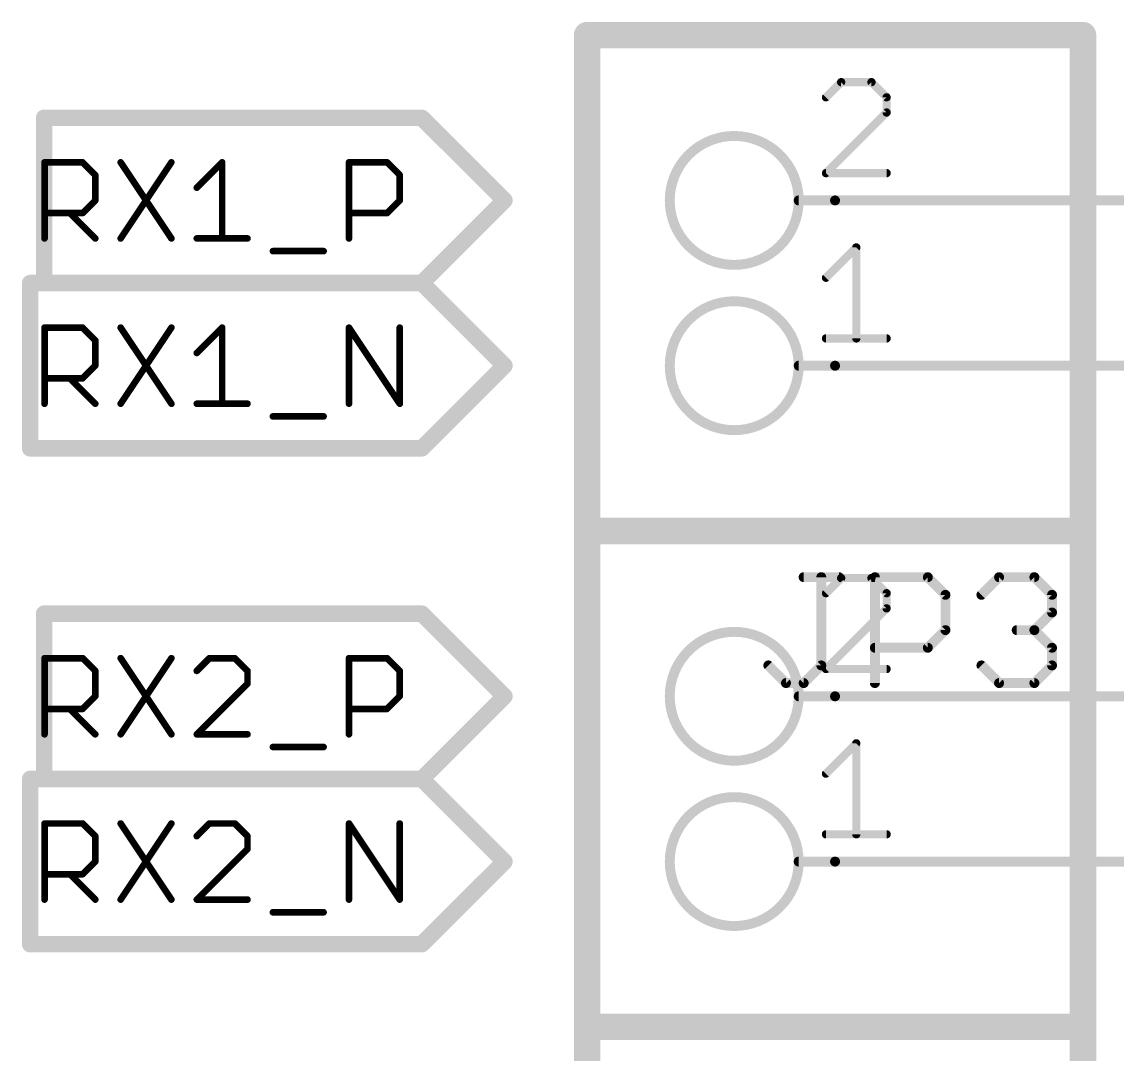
# Model space of a CAD drawing. Extents: x -72 to 265, y -97 to 216.
# Drawn here: x -70.91 to -54.09, y 78.32 to 94.18 of the extents above; entities that cross this region are included whole.
import ezdxf

# ---------------------------------------------------------------- set-up
doc = ezdxf.new("R2010")
doc.units = 0
for name, color, linetype in [('91', 94, 'CONTINUOUS'), ('94', 14, 'CONTINUOUS'), ('95', 251, 'CONTINUOUS')]:
    doc.layers.add(name, color=color, linetype=linetype)

msp = doc.modelspace()

# ---------------------------------------------------------------- linework, layer by layer
at = {"layer": '91', "const_width": 0.1524}
for points in [[(-45.72, 91.44), (-58.42, 91.44)], [(-58.42, 88.9), (-45.72, 88.9)], [(-45.72, 83.82), (-58.42, 83.82)], [(-58.42, 81.28), (-45.72, 81.28)]]:
    msp.add_lwpolyline(points, dxfattribs=at)
at = {"layer": '91', "const_width": 0.0762}
for points in [[(-58.42, 91.4781, 1), (-58.42, 91.4019)], [(-58.42, 88.9381, 1), (-58.42, 88.8619)], [(-58.42, 83.8581, 1), (-58.42, 83.7819)], [(-58.42, 81.3181, 1), (-58.42, 81.2419)]]:
    msp.add_lwpolyline(points, format="xyb", dxfattribs=at)
at = {"layer": '94'}
for points, const_width in [([(-54.61, 93.98), (-62.23, 93.98)], 0.4064), ([(-62.23, 93.98), (-62.23, 86.36)], 0.4064), ([(-54.61, 86.36), (-54.61, 93.98)], 0.4064), ([(-58.42, 91.44), (-58.9788, 91.44)], 0.1524), ([(-58.42, 88.9), (-58.9788, 88.9)], 0.1524), ([(-62.23, 86.36), (-54.61, 86.36)], 0.4064), ([(-54.61, 86.36), (-62.23, 86.36)], 0.4064), ([(-62.23, 86.36), (-62.23, 78.74)], 0.4064), ([(-54.61, 78.74), (-54.61, 86.36)], 0.4064), ([(-58.42, 83.82), (-58.9788, 83.82)], 0.1524), ([(-58.42, 81.28), (-58.9788, 81.28)], 0.1524), ([(-62.23, 78.74), (-54.61, 78.74)], 0.4064), ([(-54.61, 78.74), (-62.23, 78.74)], 0.4064), ([(-62.23, 78.74), (-62.23, 71.12)], 0.4064), ([(-54.61, 71.12), (-54.61, 78.74)], 0.4064)]:
    msp.add_lwpolyline(points, dxfattribs=dict(at, const_width=const_width))
for points, const_width in [([(-62.23, 94.0816, 1), (-62.23, 93.8784)], 0.2032), ([(-62.1284, 93.98, 1), (-62.3316, 93.98)], 0.2032), ([(-54.5084, 93.98, 1), (-54.7116, 93.98)], 0.2032), ([(-54.61, 93.8784, 1), (-54.61, 94.0816)], 0.2032), ([(-59.9694, 90.4494, 1), (-59.9694, 92.4306, 1), (-59.9694, 90.4494)], 0.1524), ([(-58.9788, 91.4781, 1), (-58.9788, 91.4019)], 0.0762), ([(-58.42, 91.4019, 1), (-58.42, 91.4781)], 0.0762), ([(-59.9694, 87.9094, 1), (-59.9694, 89.8906, 1), (-59.9694, 87.9094)], 0.1524), ([(-58.9788, 88.9381, 1), (-58.9788, 88.8619)], 0.0762), ([(-58.42, 88.8619, 1), (-58.42, 88.9381)], 0.0762), ([(-62.23, 86.4616, 1), (-62.23, 86.2584)], 0.2032), ([(-62.23, 86.4616, 1), (-62.23, 86.2584)], 0.2032), ([(-62.1284, 86.36, 1), (-62.3316, 86.36)], 0.2032), ([(-54.5084, 86.36, 1), (-54.7116, 86.36)], 0.2032), ([(-54.61, 86.2584, 1), (-54.61, 86.4616)], 0.2032), ([(-54.61, 86.2584, 1), (-54.61, 86.4616)], 0.2032), ([(-62.3316, 86.36, 1), (-62.1284, 86.36)], 0.2032), ([(-54.7116, 86.36, 1), (-54.5084, 86.36)], 0.2032), ([(-59.9694, 82.8294, 1), (-59.9694, 84.8106, 1), (-59.9694, 82.8294)], 0.1524), ([(-58.9788, 83.8581, 1), (-58.9788, 83.7819)], 0.0762), ([(-58.42, 83.7819, 1), (-58.42, 83.8581)], 0.0762), ([(-59.9694, 80.2894, 1), (-59.9694, 82.2706, 1), (-59.9694, 80.2894)], 0.1524), ([(-58.9788, 81.3181, 1), (-58.9788, 81.2419)], 0.0762), ([(-58.42, 81.2419, 1), (-58.42, 81.3181)], 0.0762), ([(-62.23, 78.8416, 1), (-62.23, 78.6384)], 0.2032), ([(-62.23, 78.8416, 1), (-62.23, 78.6384)], 0.2032), ([(-62.1284, 78.74, 1), (-62.3316, 78.74)], 0.2032), ([(-54.5084, 78.74, 1), (-54.7116, 78.74)], 0.2032), ([(-54.61, 78.6384, 1), (-54.61, 78.8416)], 0.2032), ([(-54.61, 78.6384, 1), (-54.61, 78.8416)], 0.2032), ([(-62.3316, 78.74, 1), (-62.1284, 78.74)], 0.2032), ([(-54.7116, 78.74, 1), (-54.5084, 78.74)], 0.2032)]:
    msp.add_lwpolyline(points, format="xyb", dxfattribs=dict(at, const_width=const_width))
at = {"layer": '95'}
for points, const_width in [([(-58.3267, 93.2573), (-58.5597, 93.0243)], 0.127), ([(-57.8606, 93.2573), (-58.3267, 93.2573)], 0.127), ([(-57.6276, 93.0243), (-57.8606, 93.2573)], 0.127), ([(-57.6276, 92.7912), (-57.6276, 93.0243)], 0.127), ([(-64.77, 92.71), (-70.5731, 92.71)], 0.254), ([(-70.5731, 90.17), (-70.5731, 92.71)], 0.254), ([(-63.5, 91.44), (-64.77, 92.71)], 0.254), ([(-58.5597, 91.8591), (-57.6276, 92.7912)], 0.127), ([(-70.5662, 90.8558), (-70.5662, 92.0252)], 0.1016), ([(-70.5662, 92.0252), (-69.9815, 92.0252)], 0.1016), ([(-69.9815, 92.0252), (-69.7866, 91.8303)], 0.1016), ([(-69.3968, 92.0252), (-68.6172, 90.8558)], 0.1016), ([(-68.6172, 92.0252), (-69.3968, 90.8558)], 0.1016), ([(-68.2274, 91.6354), (-67.8376, 92.0252)], 0.1016), ([(-67.8376, 92.0252), (-67.8376, 90.8558)], 0.1016), ([(-65.8886, 90.8558), (-65.8886, 92.0252)], 0.1016), ([(-65.8886, 92.0252), (-65.3039, 92.0252)], 0.1016), ([(-65.3039, 92.0252), (-65.109, 91.8303)], 0.1016), ([(-69.7866, 91.8303), (-69.7866, 91.4405)], 0.1016), ([(-65.109, 91.8303), (-65.109, 91.4405)], 0.1016), ([(-57.6276, 91.8591), (-58.5597, 91.8591)], 0.127), ([(-63.5, 91.44), (-64.77, 90.17)], 0.254), ([(-69.7866, 91.4405), (-69.9815, 91.2456)], 0.1016), ([(-65.109, 91.4405), (-65.3039, 91.2456)], 0.1016), ([(-69.9815, 91.2456), (-70.5662, 91.2456)], 0.1016), ([(-70.1764, 91.2456), (-69.7866, 90.8558)], 0.1016), ([(-65.3039, 91.2456), (-65.8886, 91.2456)], 0.1016), ([(-68.2274, 90.8558), (-67.4478, 90.8558)], 0.1016), ([(-67.058, 90.6609), (-66.2784, 90.6609)], 0.1016), ([(-58.5597, 90.2512), (-58.0936, 90.7173)], 0.127), ([(-58.0936, 90.7173), (-58.0936, 89.3191)], 0.127), ([(-64.77, 90.17), (-70.7873, 90.17)], 0.254), ([(-70.7873, 87.63), (-70.7873, 90.17)], 0.254), ([(-64.77, 90.17), (-70.5731, 90.17)], 0.254), ([(-63.5, 88.9), (-64.77, 90.17)], 0.254), ([(-70.5662, 88.3158), (-70.5662, 89.4852)], 0.1016), ([(-70.5662, 89.4852), (-69.9815, 89.4852)], 0.1016), ([(-69.9815, 89.4852), (-69.7866, 89.2903)], 0.1016), ([(-69.3968, 89.4852), (-68.6172, 88.3158)], 0.1016), ([(-68.6172, 89.4852), (-69.3968, 88.3158)], 0.1016), ([(-68.2274, 89.0954), (-67.8376, 89.4852)], 0.1016), ([(-67.8376, 89.4852), (-67.8376, 88.3158)], 0.1016), ([(-65.8886, 88.3158), (-65.8886, 89.4852)], 0.1016), ([(-65.8886, 89.4852), (-65.109, 88.3158)], 0.1016), ([(-65.109, 88.3158), (-65.109, 89.4852)], 0.1016), ([(-58.5597, 89.3191), (-57.6276, 89.3191)], 0.127), ([(-69.7866, 89.2903), (-69.7866, 88.9005)], 0.1016), ([(-63.5, 88.9), (-64.77, 87.63)], 0.254), ([(-69.7866, 88.9005), (-69.9815, 88.7056)], 0.1016), ([(-69.9815, 88.7056), (-70.5662, 88.7056)], 0.1016), ([(-70.1764, 88.7056), (-69.7866, 88.3158)], 0.1016), ([(-68.2274, 88.3158), (-67.4478, 88.3158)], 0.1016), ([(-67.058, 88.1209), (-66.2784, 88.1209)], 0.1016), ([(-64.77, 87.63), (-70.7873, 87.63)], 0.254), ([(-58.9029, 85.6502), (-58.3606, 85.6502)], 0.1524), ([(-58.6318, 84.2944), (-58.6318, 85.6502)], 0.1524), ([(-58.3267, 85.6373), (-58.5597, 85.4043)], 0.127), ([(-57.8606, 85.6373), (-58.3267, 85.6373)], 0.127), ([(-57.6276, 85.4043), (-57.8606, 85.6373)], 0.127), ([(-57.8081, 84.0232), (-57.8081, 85.6502)], 0.1524), ([(-57.8081, 85.6502), (-56.9946, 85.6502)], 0.1524), ([(-56.9946, 85.6502), (-56.7235, 85.379)], 0.1524), ([(-56.171, 85.379), (-55.8998, 85.6502)], 0.1524), ([(-55.8998, 85.6502), (-55.3575, 85.6502)], 0.1524), ([(-55.3575, 85.6502), (-55.0863, 85.379)], 0.1524), ([(-57.6276, 85.1712), (-57.6276, 85.4043)], 0.127), ([(-56.7235, 85.379), (-56.7235, 84.8367)], 0.1524), ([(-55.0863, 85.379), (-55.0863, 85.1079)], 0.1524), ([(-64.77, 85.09), (-70.5731, 85.09)], 0.254), ([(-70.5731, 82.55), (-70.5731, 85.09)], 0.254), ([(-63.5, 83.82), (-64.77, 85.09)], 0.254), ([(-58.5597, 84.2391), (-57.6276, 85.1712)], 0.127), ([(-55.0863, 85.1079), (-55.3575, 84.8367)], 0.1524), ([(-56.7235, 84.8367), (-56.9946, 84.5655)], 0.1524), ([(-55.3575, 84.8367), (-55.6286, 84.8367)], 0.1524), ([(-55.3575, 84.8367), (-55.0863, 84.5655)], 0.1524), ([(-56.9946, 84.5655), (-57.8081, 84.5655)], 0.1524), ([(-55.0863, 84.5655), (-55.0863, 84.2944)], 0.1524), ([(-70.5662, 83.2358), (-70.5662, 84.4052)], 0.1016), ([(-70.5662, 84.4052), (-69.9815, 84.4052)], 0.1016), ([(-69.9815, 84.4052), (-69.7866, 84.2103)], 0.1016), ([(-69.3968, 84.4052), (-68.6172, 83.2358)], 0.1016), ([(-68.6172, 84.4052), (-69.3968, 83.2358)], 0.1016), ([(-68.0325, 84.4052), (-68.2274, 84.2103)], 0.1016), ([(-67.6427, 84.4052), (-68.0325, 84.4052)], 0.1016), ([(-67.4478, 84.2103), (-67.6427, 84.4052)], 0.1016), ([(-65.8886, 83.2358), (-65.8886, 84.4052)], 0.1016), ([(-65.8886, 84.4052), (-65.3039, 84.4052)], 0.1016), ([(-65.3039, 84.4052), (-65.109, 84.2103)], 0.1016), ([(-59.4453, 84.2944), (-59.1741, 84.0232)], 0.1524), ([(-58.9029, 84.0232), (-58.6318, 84.2944)], 0.1524), ([(-55.8998, 84.0232), (-56.171, 84.2944)], 0.1524), ([(-55.0863, 84.2944), (-55.3575, 84.0232)], 0.1524), ([(-69.7866, 84.2103), (-69.7866, 83.8205)], 0.1016), ([(-67.4478, 84.0154), (-67.4478, 84.2103)], 0.1016), ([(-65.109, 84.2103), (-65.109, 83.8205)], 0.1016), ([(-57.6276, 84.2391), (-58.5597, 84.2391)], 0.127), ([(-68.2274, 83.2358), (-67.4478, 84.0154)], 0.1016), ([(-59.1741, 84.0232), (-58.9029, 84.0232)], 0.1524), ([(-55.3575, 84.0232), (-55.8998, 84.0232)], 0.1524), ([(-69.7866, 83.8205), (-69.9815, 83.6256)], 0.1016), ([(-65.109, 83.8205), (-65.3039, 83.6256)], 0.1016), ([(-63.5, 83.82), (-64.77, 82.55)], 0.254), ([(-69.9815, 83.6256), (-70.5662, 83.6256)], 0.1016), ([(-70.1764, 83.6256), (-69.7866, 83.2358)], 0.1016), ([(-65.3039, 83.6256), (-65.8886, 83.6256)], 0.1016), ([(-67.4478, 83.2358), (-68.2274, 83.2358)], 0.1016), ([(-58.5597, 82.6312), (-58.0936, 83.0973)], 0.127), ([(-58.0936, 83.0973), (-58.0936, 81.6991)], 0.127), ([(-67.058, 83.0409), (-66.2784, 83.0409)], 0.1016), ([(-64.77, 82.55), (-70.7873, 82.55)], 0.254), ([(-70.7873, 80.01), (-70.7873, 82.55)], 0.254), ([(-64.77, 82.55), (-70.5731, 82.55)], 0.254), ([(-63.5, 81.28), (-64.77, 82.55)], 0.254), ([(-70.5662, 80.6958), (-70.5662, 81.8652)], 0.1016), ([(-70.5662, 81.8652), (-69.9815, 81.8652)], 0.1016), ([(-69.9815, 81.8652), (-69.7866, 81.6703)], 0.1016), ([(-69.3968, 81.8652), (-68.6172, 80.6958)], 0.1016), ([(-68.6172, 81.8652), (-69.3968, 80.6958)], 0.1016), ([(-68.0325, 81.8652), (-68.2274, 81.6703)], 0.1016), ([(-67.6427, 81.8652), (-68.0325, 81.8652)], 0.1016), ([(-67.4478, 81.6703), (-67.6427, 81.8652)], 0.1016), ([(-65.8886, 80.6958), (-65.8886, 81.8652)], 0.1016), ([(-65.8886, 81.8652), (-65.109, 80.6958)], 0.1016), ([(-65.109, 80.6958), (-65.109, 81.8652)], 0.1016), ([(-69.7866, 81.6703), (-69.7866, 81.2805)], 0.1016), ([(-67.4478, 81.4754), (-67.4478, 81.6703)], 0.1016), ([(-58.5597, 81.6991), (-57.6276, 81.6991)], 0.127), ([(-68.2274, 80.6958), (-67.4478, 81.4754)], 0.1016), ([(-69.7866, 81.2805), (-69.9815, 81.0856)], 0.1016), ([(-63.5, 81.28), (-64.77, 80.01)], 0.254), ([(-69.9815, 81.0856), (-70.5662, 81.0856)], 0.1016), ([(-70.1764, 81.0856), (-69.7866, 80.6958)], 0.1016), ([(-67.4478, 80.6958), (-68.2274, 80.6958)], 0.1016), ([(-67.058, 80.5009), (-66.2784, 80.5009)], 0.1016), ([(-64.77, 80.01), (-70.7873, 80.01)], 0.254)]:
    msp.add_lwpolyline(points, dxfattribs=dict(at, const_width=const_width))
for points, const_width in [([(-58.3267, 93.289, 1), (-58.3267, 93.2255)], 0.0635), ([(-58.3042, 93.2348, 1), (-58.3491, 93.2797)], 0.0635), ([(-57.8382, 93.2797, 1), (-57.8831, 93.2348)], 0.0635), ([(-57.8606, 93.2255, 1), (-57.8606, 93.289)], 0.0635), ([(-58.5822, 93.0467, 1), (-58.5372, 93.0018)], 0.0635), ([(-57.5958, 93.0243, 1), (-57.6593, 93.0243)], 0.0635), ([(-57.65, 93.0018, 1), (-57.6051, 93.0467)], 0.0635), ([(-70.5731, 92.7735, 1), (-70.5731, 92.6465)], 0.127), ([(-70.5096, 92.71, 1), (-70.6366, 92.71)], 0.127), ([(-64.7251, 92.7549, 1), (-64.8149, 92.6651)], 0.127), ([(-64.77, 92.6465, 1), (-64.77, 92.7735)], 0.127), ([(-57.6593, 92.7912, 1), (-57.5958, 92.7912)], 0.0635), ([(-57.6051, 92.7688, 1), (-57.65, 92.8137)], 0.0635), ([(-70.5408, 92.0252, 1), (-70.5916, 92.0252)], 0.0508), ([(-70.5662, 92.0506, 1), (-70.5662, 91.9998)], 0.0508), ([(-69.9635, 92.0432, 1), (-69.9995, 92.0072)], 0.0508), ([(-69.9815, 91.9998, 1), (-69.9815, 92.0506)], 0.0508), ([(-69.3757, 92.0393, 1), (-69.4179, 92.0111)], 0.0508), ([(-68.5961, 92.0111, 1), (-68.6383, 92.0393)], 0.0508), ([(-67.8122, 92.0252, 1), (-67.863, 92.0252)], 0.0508), ([(-67.8196, 92.0072, 1), (-67.8556, 92.0432)], 0.0508), ([(-65.8632, 92.0252, 1), (-65.914, 92.0252)], 0.0508), ([(-65.8886, 92.0506, 1), (-65.8886, 91.9998)], 0.0508), ([(-65.286, 92.0432, 1), (-65.3219, 92.0072)], 0.0508), ([(-65.3039, 91.9998, 1), (-65.3039, 92.0506)], 0.0508), ([(-69.7612, 91.8303, 1), (-69.812, 91.8303)], 0.0508), ([(-65.0836, 91.8303, 1), (-65.1344, 91.8303)], 0.0508), ([(-58.5597, 91.8909, 1), (-58.5597, 91.8273)], 0.0635), ([(-58.5822, 91.8816, 1), (-58.5372, 91.8366)], 0.0635), ([(-57.6276, 91.8273, 1), (-57.6276, 91.8909)], 0.0635), ([(-69.8046, 91.8123, 1), (-69.7686, 91.8483)], 0.0508), ([(-65.127, 91.8123, 1), (-65.0911, 91.8483)], 0.0508), ([(-68.2454, 91.6534, 1), (-68.2094, 91.6174)], 0.0508), ([(-63.4551, 91.3951, 1), (-63.5449, 91.4849)], 0.127), ([(-63.5449, 91.3951, 1), (-63.4551, 91.4849)], 0.127), ([(-69.812, 91.4405, 1), (-69.7612, 91.4405)], 0.0508), ([(-69.7686, 91.4225, 1), (-69.8046, 91.4585)], 0.0508), ([(-65.1344, 91.4405, 1), (-65.0836, 91.4405)], 0.0508), ([(-65.0911, 91.4225, 1), (-65.127, 91.4585)], 0.0508), ([(-70.5662, 91.271, 1), (-70.5662, 91.2202)], 0.0508), ([(-70.1584, 91.2636, 1), (-70.1944, 91.2276)], 0.0508), ([(-69.9995, 91.2636, 1), (-69.9635, 91.2276)], 0.0508), ([(-69.9815, 91.2202, 1), (-69.9815, 91.271)], 0.0508), ([(-65.8886, 91.271, 1), (-65.8886, 91.2202)], 0.0508), ([(-65.3219, 91.2636, 1), (-65.286, 91.2276)], 0.0508), ([(-65.3039, 91.2202, 1), (-65.3039, 91.271)], 0.0508), ([(-70.5916, 90.8558, 1), (-70.5408, 90.8558)], 0.0508), ([(-69.8046, 90.8378, 1), (-69.7686, 90.8738)], 0.0508), ([(-69.4179, 90.8699, 1), (-69.3757, 90.8417)], 0.0508), ([(-68.6383, 90.8417, 1), (-68.5961, 90.8699)], 0.0508), ([(-68.2274, 90.8812, 1), (-68.2274, 90.8304)], 0.0508), ([(-67.863, 90.8558, 1), (-67.8122, 90.8558)], 0.0508), ([(-67.4478, 90.8304, 1), (-67.4478, 90.8812)], 0.0508), ([(-65.914, 90.8558, 1), (-65.8632, 90.8558)], 0.0508), ([(-67.058, 90.6863, 1), (-67.058, 90.6355)], 0.0508), ([(-66.2784, 90.6355, 1), (-66.2784, 90.6863)], 0.0508), ([(-58.0619, 90.7173, 1), (-58.1254, 90.7173)], 0.0635), ([(-58.0712, 90.6948, 1), (-58.1161, 90.7397)], 0.0635), ([(-70.7873, 90.2335, 1), (-70.7873, 90.1065)], 0.127), ([(-70.7238, 90.17, 1), (-70.8508, 90.17)], 0.127), ([(-70.5731, 90.2335, 1), (-70.5731, 90.1065)], 0.127), ([(-70.6366, 90.17, 1), (-70.5096, 90.17)], 0.127), ([(-64.7251, 90.2149, 1), (-64.8149, 90.1251)], 0.127), ([(-64.8149, 90.2149, 1), (-64.7251, 90.1251)], 0.127), ([(-64.77, 90.1065, 1), (-64.77, 90.2335)], 0.127), ([(-64.77, 90.1065, 1), (-64.77, 90.2335)], 0.127), ([(-58.5822, 90.2737, 1), (-58.5372, 90.2288)], 0.0635), ([(-70.5408, 89.4852, 1), (-70.5916, 89.4852)], 0.0508), ([(-70.5662, 89.5106, 1), (-70.5662, 89.4598)], 0.0508), ([(-69.9635, 89.5032, 1), (-69.9995, 89.4672)], 0.0508), ([(-69.9815, 89.4598, 1), (-69.9815, 89.5106)], 0.0508), ([(-69.3757, 89.4993, 1), (-69.4179, 89.4711)], 0.0508), ([(-68.5961, 89.4711, 1), (-68.6383, 89.4993)], 0.0508), ([(-67.8122, 89.4852, 1), (-67.863, 89.4852)], 0.0508), ([(-67.8196, 89.4672, 1), (-67.8556, 89.5032)], 0.0508), ([(-65.8632, 89.4852, 1), (-65.914, 89.4852)], 0.0508), ([(-65.8675, 89.4993, 1), (-65.9097, 89.4711)], 0.0508), ([(-65.0836, 89.4852, 1), (-65.1344, 89.4852)], 0.0508), ([(-58.5597, 89.3509, 1), (-58.5597, 89.2874)], 0.0635), ([(-57.6276, 89.2874, 1), (-57.6276, 89.3509)], 0.0635), ([(-69.7612, 89.2903, 1), (-69.812, 89.2903)], 0.0508), ([(-69.8046, 89.2723, 1), (-69.7686, 89.3083)], 0.0508), ([(-58.1254, 89.3191, 1), (-58.0619, 89.3191)], 0.0635), ([(-68.2454, 89.1134, 1), (-68.2094, 89.0774)], 0.0508), ([(-63.4551, 88.8551, 1), (-63.5449, 88.9449)], 0.127), ([(-69.812, 88.9005, 1), (-69.7612, 88.9005)], 0.0508), ([(-69.7686, 88.8825, 1), (-69.8046, 88.9185)], 0.0508), ([(-63.5449, 88.8551, 1), (-63.4551, 88.9449)], 0.127), ([(-70.5662, 88.731, 1), (-70.5662, 88.6802)], 0.0508), ([(-70.1584, 88.7236, 1), (-70.1944, 88.6876)], 0.0508), ([(-69.9995, 88.7236, 1), (-69.9635, 88.6876)], 0.0508), ([(-69.9815, 88.6802, 1), (-69.9815, 88.731)], 0.0508), ([(-69.8046, 88.2978, 1), (-69.7686, 88.3338)], 0.0508), ([(-69.4179, 88.3299, 1), (-69.3757, 88.3017)], 0.0508), ([(-68.6383, 88.3017, 1), (-68.5961, 88.3299)], 0.0508), ([(-68.2274, 88.3412, 1), (-68.2274, 88.2904)], 0.0508), ([(-67.4478, 88.2904, 1), (-67.4478, 88.3412)], 0.0508), ([(-65.1301, 88.3017, 1), (-65.0879, 88.3299)], 0.0508), ([(-70.5916, 88.3158, 1), (-70.5408, 88.3158)], 0.0508), ([(-67.863, 88.3158, 1), (-67.8122, 88.3158)], 0.0508), ([(-65.914, 88.3158, 1), (-65.8632, 88.3158)], 0.0508), ([(-65.1344, 88.3158, 1), (-65.0836, 88.3158)], 0.0508), ([(-67.058, 88.1463, 1), (-67.058, 88.0955)], 0.0508), ([(-66.2784, 88.0955, 1), (-66.2784, 88.1463)], 0.0508), ([(-70.7873, 87.6935, 1), (-70.7873, 87.5665)], 0.127), ([(-70.8508, 87.63, 1), (-70.7238, 87.63)], 0.127), ([(-64.8149, 87.6749, 1), (-64.7251, 87.5851)], 0.127), ([(-64.77, 87.5665, 1), (-64.77, 87.6935)], 0.127), ([(-58.9029, 85.6883, 1), (-58.9029, 85.6121)], 0.0762), ([(-58.5937, 85.6502, 1), (-58.6699, 85.6502)], 0.0762), ([(-58.3606, 85.6121, 1), (-58.3606, 85.6883)], 0.0762), ([(-58.3267, 85.669, 1), (-58.3267, 85.6055)], 0.0635), ([(-58.3042, 85.6148, 1), (-58.3491, 85.6597)], 0.0635), ([(-57.8382, 85.6597, 1), (-57.8831, 85.6148)], 0.0635), ([(-57.8606, 85.6055, 1), (-57.8606, 85.669)], 0.0635), ([(-57.77, 85.6502, 1), (-57.8462, 85.6502)], 0.0762), ([(-57.8081, 85.6883, 1), (-57.8081, 85.6121)], 0.0762), ([(-56.9677, 85.6771, 1), (-57.0216, 85.6232)], 0.0762), ([(-56.9946, 85.6121, 1), (-56.9946, 85.6883)], 0.0762), ([(-55.8998, 85.6883, 1), (-55.8998, 85.6121)], 0.0762), ([(-55.8729, 85.6232, 1), (-55.9267, 85.6771)], 0.0762), ([(-55.3305, 85.6771, 1), (-55.3844, 85.6232)], 0.0762), ([(-55.3575, 85.6121, 1), (-55.3575, 85.6883)], 0.0762), ([(-58.5822, 85.4267, 1), (-58.5372, 85.3818)], 0.0635), ([(-57.5958, 85.4043, 1), (-57.6593, 85.4043)], 0.0635), ([(-57.65, 85.3818, 1), (-57.6051, 85.4267)], 0.0635), ([(-56.6854, 85.379, 1), (-56.7616, 85.379)], 0.0762), ([(-56.7504, 85.3521, 1), (-56.6965, 85.406)], 0.0762), ([(-56.1979, 85.406, 1), (-56.144, 85.3521)], 0.0762), ([(-55.0482, 85.379, 1), (-55.1244, 85.379)], 0.0762), ([(-55.1132, 85.3521, 1), (-55.0594, 85.406)], 0.0762), ([(-70.5731, 85.1535, 1), (-70.5731, 85.0265)], 0.127), ([(-70.5096, 85.09, 1), (-70.6366, 85.09)], 0.127), ([(-64.7251, 85.1349, 1), (-64.8149, 85.0451)], 0.127), ([(-64.77, 85.0265, 1), (-64.77, 85.1535)], 0.127), ([(-57.6593, 85.1712, 1), (-57.5958, 85.1712)], 0.0635), ([(-57.6051, 85.1488, 1), (-57.65, 85.1937)], 0.0635), ([(-55.0594, 85.0809, 1), (-55.1132, 85.1348)], 0.0762), ([(-55.1244, 85.1079, 1), (-55.0482, 85.1079)], 0.0762), ([(-56.7616, 84.8367, 1), (-56.6854, 84.8367)], 0.0762), ([(-56.6965, 84.8098, 1), (-56.7504, 84.8636)], 0.0762), ([(-55.6286, 84.8748, 1), (-55.6286, 84.7986)], 0.0762), ([(-55.3305, 84.8636, 1), (-55.3844, 84.8098)], 0.0762), ([(-55.3844, 84.8636, 1), (-55.3305, 84.8098)], 0.0762), ([(-55.3575, 84.7986, 1), (-55.3575, 84.8748)], 0.0762), ([(-57.8081, 84.6036, 1), (-57.8081, 84.5274)], 0.0762), ([(-57.0216, 84.5925, 1), (-56.9677, 84.5386)], 0.0762), ([(-56.9946, 84.5274, 1), (-56.9946, 84.6036)], 0.0762), ([(-55.0482, 84.5655, 1), (-55.1244, 84.5655)], 0.0762), ([(-55.1132, 84.5386, 1), (-55.0594, 84.5925)], 0.0762), ([(-70.5408, 84.4052, 1), (-70.5916, 84.4052)], 0.0508), ([(-70.5662, 84.4306, 1), (-70.5662, 84.3798)], 0.0508), ([(-69.9635, 84.4232, 1), (-69.9995, 84.3872)], 0.0508), ([(-69.9815, 84.3798, 1), (-69.9815, 84.4306)], 0.0508), ([(-69.3757, 84.4193, 1), (-69.4179, 84.3911)], 0.0508), ([(-68.5961, 84.3911, 1), (-68.6383, 84.4193)], 0.0508), ([(-68.0325, 84.4306, 1), (-68.0325, 84.3798)], 0.0508), ([(-68.0145, 84.3872, 1), (-68.0505, 84.4232)], 0.0508), ([(-67.6247, 84.4232, 1), (-67.6607, 84.3872)], 0.0508), ([(-67.6427, 84.3798, 1), (-67.6427, 84.4306)], 0.0508), ([(-65.8632, 84.4052, 1), (-65.914, 84.4052)], 0.0508), ([(-65.8886, 84.4306, 1), (-65.8886, 84.3798)], 0.0508), ([(-65.286, 84.4232, 1), (-65.3219, 84.3872)], 0.0508), ([(-65.3039, 84.3798, 1), (-65.3039, 84.4306)], 0.0508), ([(-59.4183, 84.3213, 1), (-59.4722, 84.2674)], 0.0762), ([(-58.6699, 84.2944, 1), (-58.5937, 84.2944)], 0.0762), ([(-58.6048, 84.2674, 1), (-58.6587, 84.3213)], 0.0762), ([(-56.144, 84.3213, 1), (-56.1979, 84.2674)], 0.0762), ([(-55.1244, 84.2944, 1), (-55.0482, 84.2944)], 0.0762), ([(-55.0594, 84.2674, 1), (-55.1132, 84.3213)], 0.0762), ([(-69.7612, 84.2103, 1), (-69.812, 84.2103)], 0.0508), ([(-69.8046, 84.1923, 1), (-69.7686, 84.2283)], 0.0508), ([(-68.2454, 84.2283, 1), (-68.2094, 84.1923)], 0.0508), ([(-67.4224, 84.2103, 1), (-67.4732, 84.2103)], 0.0508), ([(-67.4658, 84.1923, 1), (-67.4298, 84.2283)], 0.0508), ([(-65.0836, 84.2103, 1), (-65.1344, 84.2103)], 0.0508), ([(-65.127, 84.1923, 1), (-65.0911, 84.2283)], 0.0508), ([(-58.5822, 84.2616, 1), (-58.5372, 84.2166)], 0.0635), ([(-58.5597, 84.2709, 1), (-58.5597, 84.2074)], 0.0635), ([(-57.6276, 84.2074, 1), (-57.6276, 84.2709)], 0.0635), ([(-67.4732, 84.0154, 1), (-67.4224, 84.0154)], 0.0508), ([(-67.4298, 83.9974, 1), (-67.4658, 84.0334)], 0.0508), ([(-59.1741, 84.0613, 1), (-59.1741, 83.9851)], 0.0762), ([(-59.2011, 83.9963, 1), (-59.1472, 84.0501)], 0.0762), ([(-58.9299, 84.0501, 1), (-58.876, 83.9963)], 0.0762), ([(-58.9029, 83.9851, 1), (-58.9029, 84.0613)], 0.0762), ([(-57.8462, 84.0232, 1), (-57.77, 84.0232)], 0.0762), ([(-55.8998, 84.0613, 1), (-55.8998, 83.9851)], 0.0762), ([(-55.9267, 83.9963, 1), (-55.8729, 84.0501)], 0.0762), ([(-55.3844, 84.0501, 1), (-55.3305, 83.9963)], 0.0762), ([(-55.3575, 83.9851, 1), (-55.3575, 84.0613)], 0.0762), ([(-69.812, 83.8205, 1), (-69.7612, 83.8205)], 0.0508), ([(-69.7686, 83.8025, 1), (-69.8046, 83.8385)], 0.0508), ([(-65.1344, 83.8205, 1), (-65.0836, 83.8205)], 0.0508), ([(-65.0911, 83.8025, 1), (-65.127, 83.8385)], 0.0508), ([(-63.4551, 83.7751, 1), (-63.5449, 83.8649)], 0.127), ([(-63.5449, 83.7751, 1), (-63.4551, 83.8649)], 0.127), ([(-70.5662, 83.651, 1), (-70.5662, 83.6002)], 0.0508), ([(-70.1584, 83.6436, 1), (-70.1944, 83.6076)], 0.0508), ([(-69.9995, 83.6436, 1), (-69.9635, 83.6076)], 0.0508), ([(-69.9815, 83.6002, 1), (-69.9815, 83.651)], 0.0508), ([(-65.8886, 83.651, 1), (-65.8886, 83.6002)], 0.0508), ([(-65.3219, 83.6436, 1), (-65.286, 83.6076)], 0.0508), ([(-65.3039, 83.6002, 1), (-65.3039, 83.651)], 0.0508), ([(-70.5916, 83.2358, 1), (-70.5408, 83.2358)], 0.0508), ([(-69.8046, 83.2178, 1), (-69.7686, 83.2538)], 0.0508), ([(-69.4179, 83.2499, 1), (-69.3757, 83.2217)], 0.0508), ([(-68.6383, 83.2217, 1), (-68.5961, 83.2499)], 0.0508), ([(-68.2454, 83.2538, 1), (-68.2094, 83.2178)], 0.0508), ([(-68.2274, 83.2612, 1), (-68.2274, 83.2104)], 0.0508), ([(-67.4478, 83.2104, 1), (-67.4478, 83.2612)], 0.0508), ([(-65.914, 83.2358, 1), (-65.8632, 83.2358)], 0.0508), ([(-58.0619, 83.0973, 1), (-58.1254, 83.0973)], 0.0635), ([(-58.0712, 83.0748, 1), (-58.1161, 83.1197)], 0.0635), ([(-67.058, 83.0663, 1), (-67.058, 83.0155)], 0.0508), ([(-66.2784, 83.0155, 1), (-66.2784, 83.0663)], 0.0508), ([(-70.7873, 82.6135, 1), (-70.7873, 82.4865)], 0.127), ([(-70.7238, 82.55, 1), (-70.8508, 82.55)], 0.127), ([(-70.5731, 82.6135, 1), (-70.5731, 82.4865)], 0.127), ([(-64.7251, 82.5949, 1), (-64.8149, 82.5051)], 0.127), ([(-64.8149, 82.5949, 1), (-64.7251, 82.5051)], 0.127), ([(-64.77, 82.4865, 1), (-64.77, 82.6135)], 0.127), ([(-64.77, 82.4865, 1), (-64.77, 82.6135)], 0.127), ([(-58.5822, 82.6537, 1), (-58.5372, 82.6088)], 0.0635), ([(-70.6366, 82.55, 1), (-70.5096, 82.55)], 0.127), ([(-70.5408, 81.8652, 1), (-70.5916, 81.8652)], 0.0508), ([(-70.5662, 81.8906, 1), (-70.5662, 81.8398)], 0.0508), ([(-69.9635, 81.8832, 1), (-69.9995, 81.8472)], 0.0508), ([(-69.9815, 81.8398, 1), (-69.9815, 81.8906)], 0.0508), ([(-69.3757, 81.8793, 1), (-69.4179, 81.8511)], 0.0508), ([(-68.5961, 81.8511, 1), (-68.6383, 81.8793)], 0.0508), ([(-68.0325, 81.8906, 1), (-68.0325, 81.8398)], 0.0508), ([(-68.0145, 81.8472, 1), (-68.0505, 81.8832)], 0.0508), ([(-67.6247, 81.8832, 1), (-67.6607, 81.8472)], 0.0508), ([(-67.6427, 81.8398, 1), (-67.6427, 81.8906)], 0.0508), ([(-65.8632, 81.8652, 1), (-65.914, 81.8652)], 0.0508), ([(-65.8675, 81.8793, 1), (-65.9097, 81.8511)], 0.0508), ([(-65.0836, 81.8652, 1), (-65.1344, 81.8652)], 0.0508), ([(-69.7612, 81.6703, 1), (-69.812, 81.6703)], 0.0508), ([(-69.8046, 81.6523, 1), (-69.7686, 81.6883)], 0.0508), ([(-68.2454, 81.6883, 1), (-68.2094, 81.6523)], 0.0508), ([(-67.4224, 81.6703, 1), (-67.4732, 81.6703)], 0.0508), ([(-67.4658, 81.6523, 1), (-67.4298, 81.6883)], 0.0508), ([(-58.5597, 81.7309, 1), (-58.5597, 81.6673)], 0.0635), ([(-58.1254, 81.6991, 1), (-58.0619, 81.6991)], 0.0635), ([(-57.6276, 81.6673, 1), (-57.6276, 81.7309)], 0.0635), ([(-67.4732, 81.4754, 1), (-67.4224, 81.4754)], 0.0508), ([(-67.4298, 81.4574, 1), (-67.4658, 81.4934)], 0.0508), ([(-69.812, 81.2805, 1), (-69.7612, 81.2805)], 0.0508), ([(-69.7686, 81.2625, 1), (-69.8046, 81.2985)], 0.0508), ([(-63.4551, 81.2351, 1), (-63.5449, 81.3249)], 0.127), ([(-63.5449, 81.2351, 1), (-63.4551, 81.3249)], 0.127), ([(-70.5662, 81.111, 1), (-70.5662, 81.0602)], 0.0508), ([(-70.1584, 81.1036, 1), (-70.1944, 81.0676)], 0.0508), ([(-69.9995, 81.1036, 1), (-69.9635, 81.0676)], 0.0508), ([(-69.9815, 81.0602, 1), (-69.9815, 81.111)], 0.0508), ([(-70.5916, 80.6958, 1), (-70.5408, 80.6958)], 0.0508), ([(-69.8046, 80.6778, 1), (-69.7686, 80.7138)], 0.0508), ([(-69.4179, 80.7099, 1), (-69.3757, 80.6817)], 0.0508), ([(-68.6383, 80.6817, 1), (-68.5961, 80.7099)], 0.0508), ([(-68.2454, 80.7138, 1), (-68.2094, 80.6778)], 0.0508), ([(-68.2274, 80.7212, 1), (-68.2274, 80.6704)], 0.0508), ([(-67.4478, 80.6704, 1), (-67.4478, 80.7212)], 0.0508), ([(-65.914, 80.6958, 1), (-65.8632, 80.6958)], 0.0508), ([(-65.1344, 80.6958, 1), (-65.0836, 80.6958)], 0.0508), ([(-65.1301, 80.6817, 1), (-65.0879, 80.7099)], 0.0508), ([(-67.058, 80.5263, 1), (-67.058, 80.4755)], 0.0508), ([(-66.2784, 80.4755, 1), (-66.2784, 80.5263)], 0.0508), ([(-70.7873, 80.0735, 1), (-70.7873, 79.9465)], 0.127), ([(-64.8149, 80.0549, 1), (-64.7251, 79.9651)], 0.127), ([(-64.77, 79.9465, 1), (-64.77, 80.0735)], 0.127), ([(-70.8508, 80.01, 1), (-70.7238, 80.01)], 0.127)]:
    msp.add_lwpolyline(points, format="xyb", dxfattribs=dict(at, const_width=const_width))

doc.saveas('drawing.dxf')
